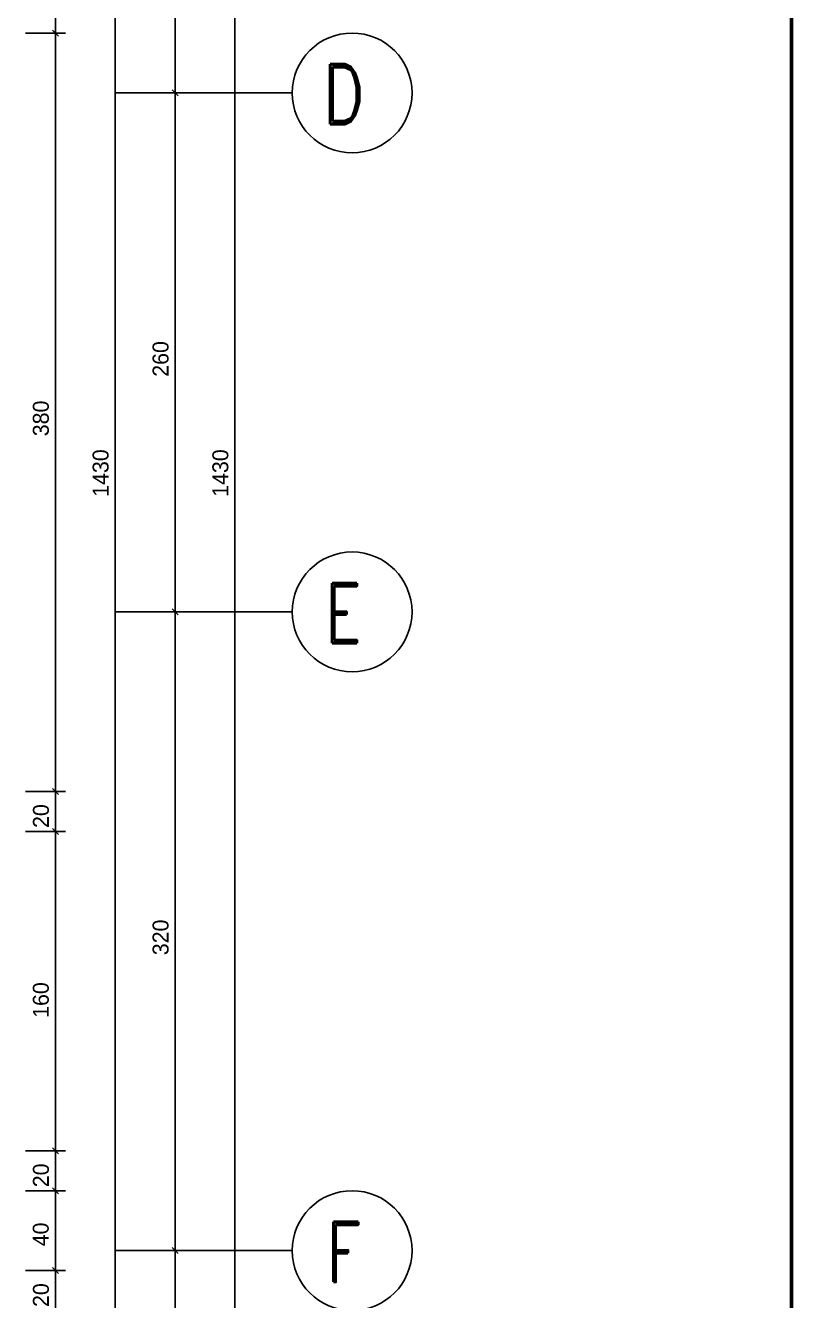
# Model space of a CAD drawing. Extents: x 182769.15 to 182771.38, y 101811.72 to 101812.21.
# Drawn here: x 182769.8204 to 182769.8972, y 101811.9128 to 101812.0406 of the extents above; entities that cross this region are included whole.
import ezdxf

# ---------------------------------------------------------------- set-up
doc = ezdxf.new("R2010")
doc.units = 0
doc.header["$MEASUREMENT"] = 0
doc.linetypes.add('DUZ', pattern=[500, 500])
doc.layers.get('0').update_dxf_attribs({"color": 1, "linetype": 'DUZ'})
for name, color, linetype in [('AKS', 191, 'Continuous'), ('AKS YAZI', 81, 'Continuous'), ('dış dikey', 2, 'Continuous')]:
    doc.layers.add(name, color=color, linetype=linetype)
doc.layers.add('Standard', color=7, linetype='Continuous', lineweight=25)
doc.styles.add('İÇ ÖLÇÜ', font='stylu.ttf', dxfattribs={"height": 8})
doc.styles.add('STYLE1', font='romand.shx', dxfattribs={"width": 0.8, "height": 0.125})

msp = doc.modelspace()

# ---------------------------------------------------------------- linework, layer by layer
at = {"color": 0, "linetype": 'ByBlock'}
for p, q in [((182769.82369, 101812.03952), (182769.82309, 101812.04012)), ((182769.82309, 101812.04012), (182769.82369, 101812.03952)), ((182769.83569, 101812.03352), (182769.83509, 101812.03412)), ((182769.83509, 101812.03412), (182769.83569, 101812.03352)), ((182769.83569, 101811.98152), (182769.83509, 101811.98212)), ((182769.83509, 101811.98212), (182769.83569, 101811.98152)), ((182769.82309, 101811.96412), (182769.82369, 101811.96352)), ((182769.82309, 101811.96412), (182769.82369, 101811.96352)), ((182769.82369, 101811.95952), (182769.82309, 101811.96012)), ((182769.82369, 101811.95952), (182769.82309, 101811.96012)), ((182769.82309, 101811.92812), (182769.82369, 101811.92752)), ((182769.82309, 101811.92812), (182769.82369, 101811.92752)), ((182769.82369, 101811.92352), (182769.82309, 101811.92412)), ((182769.82369, 101811.92352), (182769.82309, 101811.92412)), ((182769.83569, 101811.91752), (182769.83509, 101811.91812)), ((182769.83509, 101811.91812), (182769.83569, 101811.91752)), ((182769.82309, 101811.91612), (182769.82369, 101811.91552)), ((182769.82309, 101811.91612), (182769.82369, 101811.91552))]:
    msp.add_line(p, q, dxfattribs=at)
at = {"layer": 'AKS', "linetype": 'Continuous'}
for p, q in [((182769.82939, 101812.03382), (182769.84713, 101812.03382)), ((182769.82939, 101811.98182), (182769.84713, 101811.98182)), ((182769.82939, 101811.91782), (182769.84713, 101811.91782))]:
    msp.add_line(p, q, dxfattribs=at)
at = {"layer": 'AKS YAZI', "ltscale": 100}
for centre in [(182769.85313, 101812.03382), (182769.85313, 101811.98182), (182769.85313, 101811.91782)]:
    msp.add_circle(centre, 0.006, dxfattribs=at)
at = {"layer": 'dış dikey'}
for p, q in [((182769.82939, 101811.85342), (182769.82939, 101812.14022)), ((182769.84139, 101812.14022), (182769.84139, 101811.85342)), ((182769.83539, 101812.07622), (182769.83539, 101812.03342)), ((182769.82339, 101812.05022), (182769.82339, 101812.03942)), ((182769.82339, 101812.04022), (182769.82339, 101811.96342)), ((182769.82039, 101812.03982), (182769.82439, 101812.03982)), ((182769.82039, 101812.03982), (182769.82439, 101812.03982)), ((182769.83239, 101812.03382), (182769.83639, 101812.03382)), ((182769.83239, 101812.03382), (182769.83639, 101812.03382)), ((182769.83539, 101812.03422), (182769.83539, 101811.98142)), ((182769.83239, 101811.98182), (182769.83639, 101811.98182)), ((182769.83239, 101811.98182), (182769.83639, 101811.98182)), ((182769.83539, 101811.98222), (182769.83539, 101811.91742)), ((182769.82039, 101811.96382), (182769.82439, 101811.96382)), ((182769.82039, 101811.96382), (182769.82439, 101811.96382)), ((182769.82339, 101811.96382), (182769.82339, 101811.96442)), ((182769.82339, 101811.96382), (182769.82339, 101811.95982)), ((182769.82039, 101811.95982), (182769.82439, 101811.95982)), ((182769.82039, 101811.95982), (182769.82439, 101811.95982)), ((182769.82339, 101811.96022), (182769.82339, 101811.92742)), ((182769.82339, 101811.95982), (182769.82339, 101811.95922)), ((182769.82039, 101811.92782), (182769.82439, 101811.92782)), ((182769.82039, 101811.92782), (182769.82439, 101811.92782)), ((182769.82339, 101811.92782), (182769.82339, 101811.92842)), ((182769.82339, 101811.92782), (182769.82339, 101811.92382)), ((182769.82039, 101811.92382), (182769.82439, 101811.92382)), ((182769.82039, 101811.92382), (182769.82439, 101811.92382)), ((182769.82339, 101811.92422), (182769.82339, 101811.91542)), ((182769.82339, 101811.92382), (182769.82339, 101811.92322)), ((182769.83239, 101811.91782), (182769.83639, 101811.91782)), ((182769.83239, 101811.91782), (182769.83639, 101811.91782)), ((182769.83539, 101811.91822), (182769.83539, 101811.85542)), ((182769.82339, 101811.91582), (182769.82339, 101811.91642)), ((182769.82039, 101811.91582), (182769.82439, 101811.91582)), ((182769.82039, 101811.91582), (182769.82439, 101811.91582)), ((182769.82339, 101811.91582), (182769.82339, 101811.91182))]:
    msp.add_line(p, q, dxfattribs=at)
at = {"layer": 'Standard', "color": 4, "linetype": 'ByBlock', "lineweight": 50}
for p, q in [((182769.89716, 101812.21363), (182769.89716, 101811.72316)), ((182769.89716, 101811.72316), (182769.89716, 101812.21363))]:
    msp.add_line(p, q, dxfattribs=at)

# ---------------------------------------------------------------- texts
at = {"layer": 'AKS YAZI', "style": 'STYLE1', "width": 0.8}
for s, p in [('D', (182769.85012, 101812.03069, 0.00005)), ('E', (182769.8503, 101811.97869, 0.00005)), ('F', (182769.85044, 101811.91469, 0.00005))]:
    msp.add_text(s, height=0.006, dxfattribs=at).set_placement(p)
at = {"layer": 'dış dikey', "color": 11, "style": 'İÇ ÖLÇÜ'}
for s, p in [('260', (182769.83473, 101812.00538)), ('380', (182769.82273, 101811.99942)), ('1430', (182769.82872, 101811.99335)), ('1430', (182769.84072, 101811.99335)), ('20', (182769.82274, 101811.96017)), ('320', (182769.83473, 101811.94742)), ('160', (182769.82273, 101811.94114)), ('20', (182769.82274, 101811.92417)), ('40', (182769.82272, 101811.91825)), ('20', (182769.82274, 101811.91217))]:
    msp.add_text(s, height=0.0016, rotation=90, dxfattribs=at).set_placement(p)

doc.saveas('drawing.dxf')
